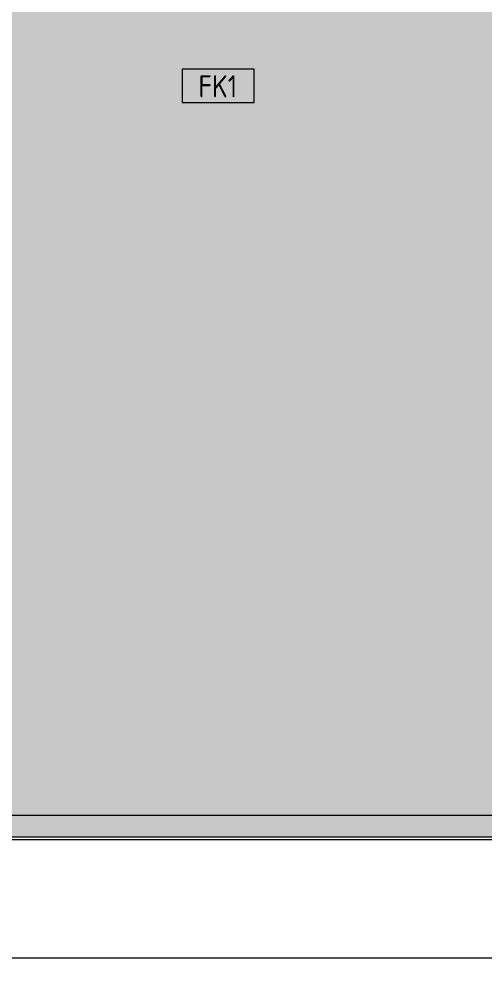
# Model space of a CAD drawing. Header units: millimetres. Extents: x 97900 to 162318, y -1987 to 22028.
# Drawn here: x 155765 to 156820, y 8097 to 10252 of the extents above; entities that cross this region are included whole.
import ezdxf

# ---------------------------------------------------------------- set-up
doc = ezdxf.new("R2010")
doc.units = ezdxf.units.MM
for name, color, linetype, lineweight in [('A-ANNO-DIMS', 7, 'Continuous', 9), ('A-ANNO-DIMS-25', 7, 'Continuous', 9), ('A-FLOR', 7, 'Continuous', 9), ('A-GENM', 7, 'Continuous', 9), ('A-WALL-IDEN', 7, 'Continuous', 9), ('A-WALL-PATT', 7, 'Continuous', 9)]:
    doc.layers.add(name, color=color, linetype=linetype, lineweight=lineweight)
doc.styles.add('GOST Common_6', font='GOST_Common.ttf', dxfattribs={"width": 0.9, "height": 50})
doc.styles.add('ISOCPEUR_2', font='isocpeur.ttf', dxfattribs={"width": 0.9, "height": 62.5})
doc.dimstyles.new('ISO-2_5_0_9К_БОЛЬШОЙ_1', dxfattribs={"dimscale": 304.8, "dimtxt": 62.248823, "dimasz": 0.123031, "dimexe": 0.098425, "dimexo": 0.246063, "dimgap": 0, "dimtad": 1, "dimdec": 0, "dimrnd": 10, "dimzin": 0, "dimdsep": 46, "dimtxsty": 'ISOCPEUR_2', "dimblk1": 'OBLIQUE', "dimblk2": 'OBLIQUE', "dimsah": 1, "dimcen": 0.09, "dimdle": 0.098425, "dimazin": 0, "dimtfac": 1, "dimtdec": 4, "dimtix": 1, "dimtmove": 0, "dimatfit": 3, "dimfxl": 1, "dimtvp": 1, "dimtolj": 1, "dimtzin": 0, "dimarcsym": 2})

# ---------------------------------------------------------------- blocks, each defined once
blk = doc.blocks.new('Плинтус - Плинтус светлый _сад_-33412405-Развертка 3_35-4')
at = {"layer": 'A-GENM'}
h = blk.add_hatch(color=256, dxfattribs=at)
h.paths.add_polyline_path([(-15050, 8400), (-15035, 8400), (-15035, 8450), (-16134.5, 8450), (-16134.5, 8400), (-15487.4, 8400)])
h.paths.add_polyline_path([(-20678.3, 8400), (-16154.5, 8400), (-16154.5, 8450), (-20864, 8450), (-20864, 8400)])
blk.add_line((-20864, 8450), (-16154.5, 8450), dxfattribs=at)
blk = doc.blocks.new('М_стена_0001 - Типоразмер_без рамки-25382661-Развертка 3_35-4')
at = {"layer": 'A-WALL-IDEN'}
for p, q in [((-19611.2, 10138.1), (-19774.5, 10138.1)), ((-19774.5, 10138.1), (-19774.5, 10063.1)), ((-19611.2, 10063.1), (-19611.2, 10138.1)), ((-19774.5, 10063.1), (-19611.2, 10063.1))]:
    blk.add_line(p, q, dxfattribs=at)
blk = doc.blocks.new('DIMBLOCK82-Развертка 3_35-4')
at = {"layer": 'A-ANNO-DIMS-25'}
for p, q in [((155028.4, 8325), (155028.4, 8097.3)), ((155028.4, 8127.3), (155028.4, 8320)), ((160858.4, 8325), (160858.4, 8097.3)), ((160858.4, 8127.3), (160858.4, 8320)), ((155028.4, 8127.3), (160858.4, 8127.3))]:
    blk.add_line(p, q, dxfattribs=at)
at = {"layer": 'A-ANNO-DIMS-25', "lineweight": 20}
for p, q in [((155028.4, 8127.3), (155047.2, 8146.1)), ((160858.4, 8127.3), (160877.2, 8146.1)), ((155028.4, 8127.3), (155009.7, 8108.6)), ((160858.4, 8127.3), (160839.7, 8108.6))]:
    blk.add_line(p, q, dxfattribs=at)
at = {"layer": 'A-ANNO-DIMS-25', "color": 0, "insert": (157864.4, 8209), "char_height": 62.5, "width": 189.619, "attachment_point": 1, "line_spacing_factor": 1.149209, "style": 'ISOCPEUR_2'}
blk.add_mtext('5830', dxfattribs=at)
blk = doc.blocks.new('_Oblique')
at = {"color": 0, "linetype": 'ByBlock', "lineweight": -2}
blk.add_line((-0.5, -0.5), (0.5, 0.5), dxfattribs=at)

msp = doc.modelspace()

# ---------------------------------------------------------------- hatches: boundary and pattern name
at = {"layer": 'A-WALL-PATT'}
h = msp.add_hatch(color=256, dxfattribs=at)
h.paths.add_polyline_path([(156645.8, 8450), (159753.9, 8450), (159753.9, 8860), (160858.4, 8860), (160858.4, 10200), (161757.4, 10200), (161757.4, 10337.6), (161757.4, 11800), (155029.4, 11800), (155029.4, 8450), (156586.8, 8450)])
h.paths.add_polyline_path([(159773.9, 8450), (160858.4, 8450), (160858.4, 8820), (159773.9, 8820)])
h.paths.add_polyline_path([(157589.6, 9145), (156908.4, 9145), (156908.4, 10495), (158908.4, 10495), (158908.4, 9145), (157811.2, 9145)])
h.paths.add_polyline_path([(159656.9, 9495), (159656.9, 10495), (160856.9, 10495), (160856.9, 9495), (159676.9, 9495)])
h.paths.add_polyline_path([(155398, 10159), (155381.5, 10159), (155381.5, 10241), (155534.5, 10241), (155534.5, 10159), (155407.1, 10159)])
h.paths.add_polyline_path([(155413, 10197.5), (155414.3, 10197.8), (155415.2, 10198.7), (155415.5, 10200), (155415.2, 10201.2), (155414.3, 10202.2), (155413, 10202.5), (155411.8, 10202.2), (155410.9, 10201.2), (155410.5, 10200), (155410.9, 10198.7), (155411.8, 10197.8), (155412.4, 10197.6)])
h.paths.add_polyline_path([(155484, 10197.5), (155485.3, 10197.8), (155486.2, 10198.7), (155486.5, 10200), (155486.2, 10201.2), (155485.3, 10202.2), (155484, 10202.5), (155482.8, 10202.2), (155481.9, 10201.2), (155481.5, 10200), (155481.9, 10198.7), (155482.8, 10197.8), (155483.4, 10197.6)])
h.paths.add_polyline_path([(155432, 10197.5), (155433.3, 10197.8), (155434.2, 10198.7), (155434.5, 10200), (155434.2, 10201.2), (155433.3, 10202.2), (155432, 10202.5), (155430.8, 10202.2), (155429.9, 10201.2), (155429.5, 10200), (155429.9, 10198.7), (155430.8, 10197.8), (155431.4, 10197.6)])
h.paths.add_polyline_path([(155503, 10197.5), (155504.3, 10197.8), (155505.2, 10198.7), (155505.5, 10200), (155505.2, 10201.2), (155504.3, 10202.2), (155503, 10202.5), (155501.8, 10202.2), (155500.9, 10201.2), (155500.5, 10200), (155500.9, 10198.7), (155501.8, 10197.8), (155502.4, 10197.6)])
h.paths.add_polyline_path([(157993.5, 10559), (157977, 10559), (157977, 10641), (158059, 10641), (158059, 10559), (158042.5, 10559)])
h.paths.add_polyline_path([(158027.5, 10597.5), (158028.8, 10597.8), (158029.7, 10598.7), (158030, 10600), (158029.7, 10601.2), (158028.8, 10602.2), (158027.5, 10602.5), (158026.3, 10602.2), (158025.4, 10601.2), (158025, 10600), (158025.4, 10598.7), (158026.3, 10597.8), (158026.9, 10597.6)])
h.paths.add_polyline_path([(158008.5, 10597.5), (158009.8, 10597.8), (158010.7, 10598.7), (158011, 10600), (158010.7, 10601.2), (158009.8, 10602.2), (158008.5, 10602.5), (158007.3, 10602.2), (158006.4, 10601.2), (158006, 10600), (158006.4, 10598.7), (158007.3, 10597.8), (158007.9, 10597.6)])

# ---------------------------------------------------------------- linework, layer by layer
at = {"layer": 'A-FLOR'}
for p, q in [((154778.4, 8395), (161369.7, 8395)), ((161351, 8400), (154779.4, 8400))]:
    msp.add_line(p, q, dxfattribs=at)

# ---------------------------------------------------------------- block references
at = {"layer": 'A-GENM'}
msp.add_blockref('Плинтус - Плинтус светлый _сад_-33412405-Развертка 3_35-4', (175908.4, 0), dxfattribs=at)
at = {"layer": 'A-WALL-IDEN'}
msp.add_blockref('М_стена_0001 - Типоразмер_без рамки-25382661-Развертка 3_35-4', (175908.4, 0), dxfattribs=at)

# ---------------------------------------------------------------- texts
at = {"layer": 'A-WALL-IDEN', "insert": (156170.8, 10124.5), "char_height": 50, "width": 111.835, "attachment_point": 1, "style": 'GOST Common_6'}
msp.add_mtext('FK1', dxfattribs=at)

# ---------------------------------------------------------------- dimensions: what is measured, and where the dimension line sits
at = {"layer": 'A-ANNO-DIMS'}
dim = msp.add_linear_dim(base=(160858.4, 8127.3), p1=(155028.4, 8400), p2=(160858.4, 8400), dimstyle='ISO-2_5_0_9К_БОЛЬШОЙ_1', override={"dimpost": '<>', "dimfxl": 5830}, dxfattribs=at)
dim.commit()
dim.dimension.update_dxf_attribs({"geometry": 'DIMBLOCK82-Развертка 3_35-4', "text_midpoint": (157943.4, 8158.6)})

doc.saveas('drawing.dxf')
